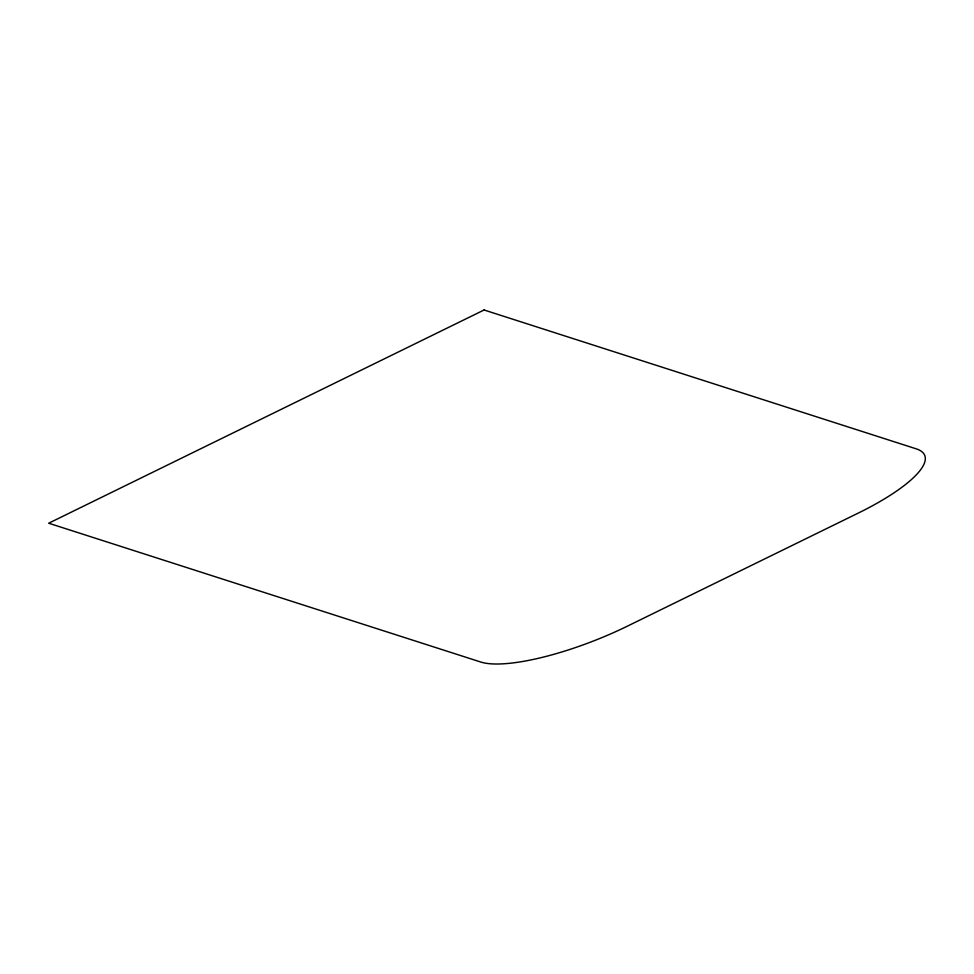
<?xml version="1.0" encoding="UTF-8"?>
<svg xmlns="http://www.w3.org/2000/svg" width="974" height="974" viewBox="0 0 974 974"><rect width="100%" height="100%" fill="white"/><g stroke="black" fill="none" stroke-linecap="round" stroke-linejoin="round"><path stroke-width="1.46" d="M484.078 309.988L48.7 523.221L480.754 662.028A119.266 30.864 -21.4 0 0 627.512 626.099L858.009 513.213A119.266 30.864 -21.4 0 0 916.144 448.807L484.078 309.988"/></g></svg>
